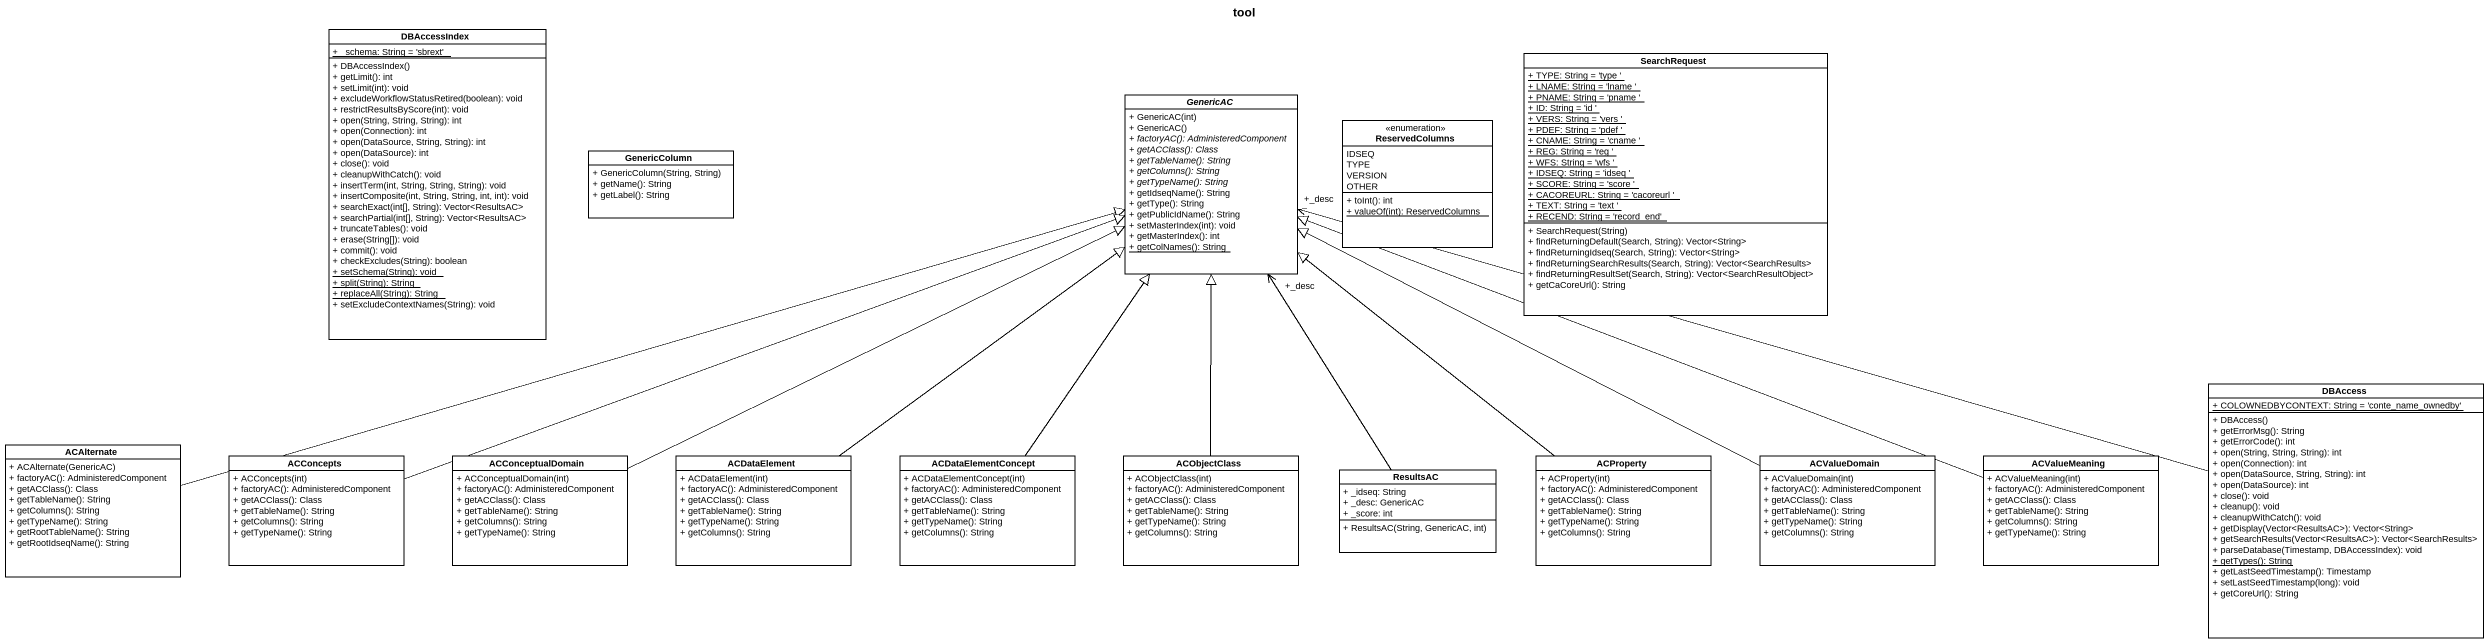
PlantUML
@startuml
title tool
hide circle
hide empty members
skinparam classAttributeIconSize 0
class DBAccessIndex {
  {static} + _schema: String = 'sbrext'
  + DBAccessIndex()
  + getLimit(): int
  + setLimit(int): void
  + excludeWorkflowStatusRetired(boolean): void
  + restrictResultsByScore(int): void
  + open(String, String, String): int
  + open(Connection): int
  + open(DataSource, String, String): int
  + open(DataSource): int
  + close(): void
  + cleanupWithCatch(): void
  + insertTerm(int, String, String, String): void
  + insertComposite(int, String, String, int, int): void
  + searchExact(int[], String): Vector<ResultsAC>
  + searchPartial(int[], String): Vector<ResultsAC>
  + truncateTables(): void
  + erase(String[]): void
  + commit(): void
  + checkExcludes(String): boolean
  {static} + setSchema(String): void
  {static} + split(String): String
  {static} + replaceAll(String): String
  + setExcludeContextNames(String): void
}
class SearchRequest {
  {static} + TYPE: String = 'type '
  {static} + LNAME: String = 'lname '
  {static} + PNAME: String = 'pname '
  {static} + ID: String = 'id '
  {static} + VERS: String = 'vers '
  {static} + PDEF: String = 'pdef '
  {static} + CNAME: String = 'cname '
  {static} + REG: String = 'reg '
  {static} + WFS: String = 'wfs '
  {static} + IDSEQ: String = 'idseq '
  {static} + SCORE: String = 'score '
  {static} + CACOREURL: String = 'cacoreurl '
  {static} + TEXT: String = 'text '
  {static} + RECEND: String = 'record_end'
  + SearchRequest(String)
  + findReturningDefault(Search, String): Vector<String>
  + findReturningIdseq(Search, String): Vector<String>
  + findReturningSearchResults(Search, String): Vector<SearchResults>
  + findReturningResultSet(Search, String): Vector<SearchResultObject>
  + getCaCoreUrl(): String
}
abstract class GenericAC {
  + GenericAC(int)
  + GenericAC()
  {abstract} + factoryAC(): AdministeredComponent
  {abstract} + getACClass(): Class
  {abstract} + getTableName(): String
  {abstract} + getColumns(): String
  {abstract} + getTypeName(): String
  + getIdseqName(): String
  + getType(): String
  + getPublicIdName(): String
  + setMasterIndex(int): void
  + getMasterIndex(): int
  {static} + getColNames(): String
}
enum ReservedColumns {
  IDSEQ
  TYPE
  VERSION
  OTHER
  + toInt(): int
  {static} + valueOf(int): ReservedColumns
}
class GenericColumn {
  + GenericColumn(String, String)
  + getName(): String
  + getLabel(): String
}
class DBAccess {
  {static} + COLOWNEDBYCONTEXT: String = 'conte_name_ownedby'
  + DBAccess()
  + getErrorMsg(): String
  + getErrorCode(): int
  + open(String, String, String): int
  + open(Connection): int
  + open(DataSource, String, String): int
  + open(DataSource): int
  + close(): void
  + cleanup(): void
  + cleanupWithCatch(): void
  + getDisplay(Vector<ResultsAC>): Vector<String>
  + getSearchResults(Vector<ResultsAC>): Vector<SearchResults>
  + parseDatabase(Timestamp, DBAccessIndex): void
  {static} + getTypes(): String
  + getLastSeedTimestamp(): Timestamp
  + setLastSeedTimestamp(long): void
  + getCoreUrl(): String
}
class ACAlternate {
  + ACAlternate(GenericAC)
  + factoryAC(): AdministeredComponent
  + getACClass(): Class
  + getTableName(): String
  + getColumns(): String
  + getTypeName(): String
  + getRootTableName(): String
  + getRootIdseqName(): String
}
class ACConcepts {
  + ACConcepts(int)
  + factoryAC(): AdministeredComponent
  + getACClass(): Class
  + getTableName(): String
  + getColumns(): String
  + getTypeName(): String
}
class ACConceptualDomain {
  + ACConceptualDomain(int)
  + factoryAC(): AdministeredComponent
  + getACClass(): Class
  + getTableName(): String
  + getColumns(): String
  + getTypeName(): String
}
class ACDataElement {
  + ACDataElement(int)
  + factoryAC(): AdministeredComponent
  + getACClass(): Class
  + getTableName(): String
  + getTypeName(): String
  + getColumns(): String
}
class ACDataElementConcept {
  + ACDataElementConcept(int)
  + factoryAC(): AdministeredComponent
  + getACClass(): Class
  + getTableName(): String
  + getTypeName(): String
  + getColumns(): String
}
class ACObjectClass {
  + ACObjectClass(int)
  + factoryAC(): AdministeredComponent
  + getACClass(): Class
  + getTableName(): String
  + getTypeName(): String
  + getColumns(): String
}
class ResultsAC {
  + _idseq: String
  + _desc: GenericAC
  + _score: int
  + ResultsAC(String, GenericAC, int)
}
class ACProperty {
  + ACProperty(int)
  + factoryAC(): AdministeredComponent
  + getACClass(): Class
  + getTableName(): String
  + getTypeName(): String
  + getColumns(): String
}
class ACValueDomain {
  + ACValueDomain(int)
  + factoryAC(): AdministeredComponent
  + getACClass(): Class
  + getTableName(): String
  + getTypeName(): String
  + getColumns(): String
}
class ACValueMeaning {
  + ACValueMeaning(int)
  + factoryAC(): AdministeredComponent
  + getACClass(): Class
  + getTableName(): String
  + getColumns(): String
  + getTypeName(): String
}
DBAccess -left-> "+_desc" GenericAC
ACAlternate -right-|> GenericAC
ACConcepts -right-|> GenericAC
ACConceptualDomain -right-|> GenericAC
ACDataElement -up-|> GenericAC
ACDataElementConcept -up-|> GenericAC
ACObjectClass -up-|> GenericAC
ResultsAC -up-> "+_desc" GenericAC
ACProperty -up-|> GenericAC
ACValueDomain -left-|> GenericAC
ACValueMeaning -left-|> GenericAC
@enduml
